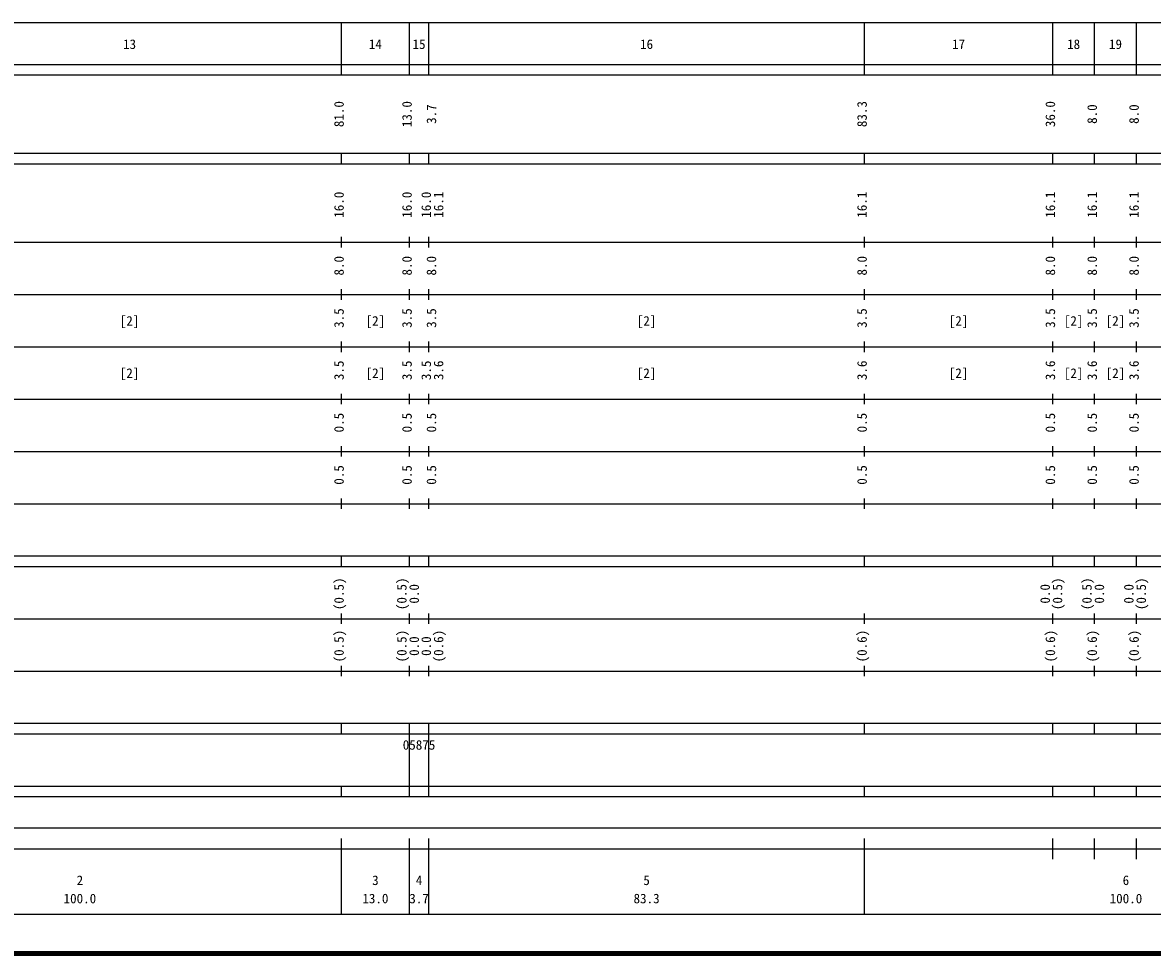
# Model space of a CAD drawing. Units: millimetres on the paper, enlarged 1000 times. Extents: x -21873655 to 680000, y -224376979 to 380000.
# Drawn here: x 207049 to 423059, y 20000 to 198000 of the extents above; entities that cross this region are included whole.
import ezdxf
from ezdxf.enums import TextEntityAlignment as Align

# ---------------------------------------------------------------- set-up
doc = ezdxf.new("R2010")
doc.units = ezdxf.units.MM
doc.header["$LTSCALE"] = 1000
doc.layers.add('M-TTL', color=2, linetype='Continuous', lineweight=140)
doc.layers.add('M-TTL-BAND', color=7, linetype='Continuous', lineweight=25)
doc.styles.add('ＭＳ ゴシック', font='')
doc.styles.get('ＭＳ ゴシック').set_extended_font_data('MS Gothic')

msp = doc.modelspace()

# ---------------------------------------------------------------- linework, layer by layer
at = {"layer": 'M-TTL'}
msp.add_line((40000, 20000), (680000, 20000), dxfattribs=at)
at = {"layer": 'M-TTL-BAND'}
for p, q in [((68000, 198000), (579000, 198000)), ((268000, 188000), (268000, 198000)), ((281000, 188000), (281000, 198000)), ((284700, 188000), (284700, 198000)), ((368000, 188000), (368000, 198000)), ((404000, 188000), (404000, 198000)), ((412000, 188000), (412000, 198000)), ((420000, 188000), (420000, 198000)), ((40000, 190000), (579000, 190000)), ((40000, 188000), (579000, 188000)), ((40000, 173000), (579000, 173000)), ((268000, 171000), (268000, 173000)), ((281000, 171000), (281000, 173000)), ((284700, 171000), (284700, 173000)), ((368000, 171000), (368000, 173000)), ((404000, 171000), (404000, 173000)), ((412000, 171000), (412000, 173000)), ((420000, 171000), (420000, 173000)), ((40000, 171000), (579000, 171000)), ((40000, 156000), (579000, 156000)), ((268000, 155000), (268000, 157000)), ((281000, 155000), (281000, 157000)), ((284700, 155000), (284700, 157000)), ((368000, 155000), (368000, 157000)), ((404000, 155000), (404000, 157000)), ((412000, 155000), (412000, 157000)), ((420000, 155000), (420000, 157000)), ((268000, 145000), (268000, 147000)), ((281000, 145000), (281000, 147000)), ((284700, 145000), (284700, 147000)), ((368000, 145000), (368000, 147000)), ((404000, 145000), (404000, 147000)), ((412000, 145000), (412000, 147000)), ((420000, 145000), (420000, 147000)), ((46000, 146000), (579000, 146000)), ((268000, 135000), (268000, 137000)), ((281000, 135000), (281000, 137000)), ((284700, 135000), (284700, 137000)), ((368000, 135000), (368000, 137000)), ((404000, 135000), (404000, 137000)), ((412000, 135000), (412000, 137000)), ((420000, 135000), (420000, 137000)), ((52000, 136000), (579000, 136000)), ((46000, 126000), (579000, 126000)), ((268000, 125000), (268000, 127000)), ((281000, 125000), (281000, 127000)), ((284700, 125000), (284700, 127000)), ((368000, 125000), (368000, 127000)), ((404000, 125000), (404000, 127000)), ((412000, 125000), (412000, 127000)), ((420000, 125000), (420000, 127000)), ((268000, 115000), (268000, 117000)), ((281000, 115000), (281000, 117000)), ((284700, 115000), (284700, 117000)), ((368000, 115000), (368000, 117000)), ((404000, 115000), (404000, 117000)), ((412000, 115000), (412000, 117000)), ((420000, 115000), (420000, 117000)), ((52000, 116000), (579000, 116000)), ((46000, 106000), (579000, 106000)), ((268000, 105000), (268000, 107000)), ((281000, 105000), (281000, 107000)), ((284700, 105000), (284700, 107000)), ((368000, 105000), (368000, 107000)), ((404000, 105000), (404000, 107000)), ((412000, 105000), (412000, 107000)), ((420000, 105000), (420000, 107000)), ((40000, 96000), (579000, 96000)), ((268000, 94000), (268000, 96000)), ((281000, 94000), (281000, 96000)), ((284700, 94000), (284700, 96000)), ((368000, 94000), (368000, 96000)), ((404000, 94000), (404000, 96000)), ((412000, 94000), (412000, 96000)), ((420000, 94000), (420000, 96000)), ((40000, 94000), (579000, 94000)), ((268000, 83000), (268000, 85000)), ((281000, 83000), (281000, 85000)), ((284700, 83000), (284700, 85000)), ((368000, 83000), (368000, 85000)), ((404000, 83000), (404000, 85000)), ((412000, 83000), (412000, 85000)), ((420000, 83000), (420000, 85000)), ((49000, 84000), (579000, 84000)), ((40000, 74000), (579000, 74000)), ((268000, 73000), (268000, 75000)), ((281000, 73000), (281000, 75000)), ((284700, 73000), (284700, 75000)), ((368000, 73000), (368000, 75000)), ((404000, 73000), (404000, 75000)), ((412000, 73000), (412000, 75000)), ((420000, 73000), (420000, 75000)), ((40000, 64000), (579000, 64000)), ((268000, 62000), (268000, 64000)), ((281000, 62000), (281000, 64000)), ((284700, 62000), (284700, 64000)), ((368000, 62000), (368000, 64000)), ((404000, 62000), (404000, 64000)), ((412000, 62000), (412000, 64000)), ((420000, 62000), (420000, 64000)), ((40000, 62000), (579000, 62000)), ((281000, 52000), (281000, 62000)), ((284700, 52000), (284700, 62000)), ((40000, 52000), (579000, 52000)), ((268000, 50000), (268000, 52000)), ((281000, 50000), (281000, 52000)), ((284700, 50000), (284700, 52000)), ((368000, 50000), (368000, 52000)), ((404000, 50000), (404000, 52000)), ((412000, 50000), (412000, 52000)), ((420000, 50000), (420000, 52000)), ((40000, 50000), (579000, 50000)), ((71000, 44000), (565000, 44000)), ((268000, 27500), (268000, 42000)), ((281000, 27500), (281000, 42000)), ((284700, 27500), (284700, 42000)), ((368000, 27500), (368000, 42000)), ((404000, 38000), (404000, 42000)), ((412000, 38000), (412000, 42000)), ((420000, 38000), (420000, 42000)), ((40000, 40000), (579000, 40000)), ((68000, 27500), (579000, 27500))]:
    msp.add_line(p, q, dxfattribs=at)

# ---------------------------------------------------------------- texts
at = {"layer": 'M-TTL-BAND', "style": 'ＭＳ ゴシック'}
for s, p in [('13', (227500, 192405)), ('14', (274500, 192405)), ('15', (282850, 192405)), ('16', (326350, 192405)), ('17', (386000, 192405)), ('18', (408000, 192405)), ('19', (416000, 192405)), ('[2]', (227500, 139500)), ('[2]', (274500, 139500)), ('[2]', (326350, 139500)), ('[2]', (386000, 139500)), ('[2]', (408000, 139500)), ('[2]', (416000, 139500)), ('[2]', (227500, 129500)), ('[2]', (274500, 129500)), ('[2]', (326350, 129500)), ('[2]', (386000, 129500)), ('[2]', (408000, 129500)), ('[2]', (416000, 129500)), ('2', (218000, 32523)), ('3', (274500, 32523)), ('4', (282850, 32523)), ('5', (326350, 32523)), ('6', (418000, 32523)), ('100.0', (218000, 29033)), ('13.0', (274500, 29033)), ('3.7', (282850, 29033)), ('83.3', (326350, 29033)), ('100.0', (418000, 29033))]:
    msp.add_text(s, height=1833, dxfattribs=at).set_placement(p, align=Align.BOTTOM_CENTER)
for s, p in [('81.0', (269000, 180500)), ('13.0', (282000, 180500)), ('3.7', (286672, 180500)), ('83.3', (369000, 180500)), ('36.0', (405000, 180500)), ('8.0', (413000, 180500)), ('8.0', (421000, 180500)), ('16.0', (269000, 163174)), ('16.0', (282000, 163174)), ('16.0', (285672, 163174)), ('16.1', (288042, 163174)), ('16.1', (369000, 163174)), ('16.1', (405000, 163174)), ('16.1', (413000, 163174)), ('16.1', (421000, 163174)), ('8.0', (269000, 151500)), ('8.0', (282000, 151500)), ('8.0', (286672, 151500)), ('8.0', (369000, 151500)), ('8.0', (405000, 151500)), ('8.0', (413000, 151500)), ('8.0', (421000, 151500)), ('3.5', (269000, 141500)), ('3.5', (282000, 141500)), ('3.5', (286672, 141500)), ('3.5', (369000, 141500)), ('3.5', (405000, 141500)), ('3.5', (413000, 141500)), ('3.5', (421000, 141500)), ('3.5', (269000, 131500)), ('3.5', (282000, 131500)), ('3.5', (285672, 131500)), ('3.6', (288042, 131500)), ('3.6', (369000, 131500)), ('3.6', (405000, 131500)), ('3.6', (413000, 131500)), ('3.6', (421000, 131500)), ('0.5', (269000, 121500)), ('0.5', (282000, 121500)), ('0.5', (286672, 121500)), ('0.5', (369000, 121500)), ('0.5', (405000, 121500)), ('0.5', (413000, 121500)), ('0.5', (421000, 121500)), ('0.5', (269000, 111500)), ('0.5', (282000, 111500)), ('0.5', (286672, 111500)), ('0.5', (369000, 111500)), ('0.5', (405000, 111500)), ('0.5', (413000, 111500)), ('0.5', (421000, 111500)), ('(0.5)', (269000, 88764)), ('(0.5)', (281000, 88764)), ('(0.5)', (406370, 88764)), ('(0.5)', (412000, 88764)), ('(0.5)', (422370, 88764)), ('0.0', (283370, 88764)), ('0.0', (404000, 88764)), ('0.0', (414370, 88764)), ('0.0', (420000, 88764)), ('(0.5)', (269000, 78764)), ('(0.5)', (281000, 78764)), ('0.0', (283370, 78764)), ('0.0', (285672, 78764)), ('(0.6)', (288042, 78764)), ('(0.6)', (369000, 78764)), ('(0.6)', (405000, 78764)), ('(0.6)', (413000, 78764)), ('(0.6)', (421000, 78764))]:
    msp.add_text(s, height=1833, rotation=90, dxfattribs=at).set_placement(p, align=Align.BOTTOM_CENTER)
msp.add_text('05875', height=1833, dxfattribs=at).set_placement((279725, 58405), align=Align.BOTTOM_LEFT)

doc.saveas('drawing.dxf')
